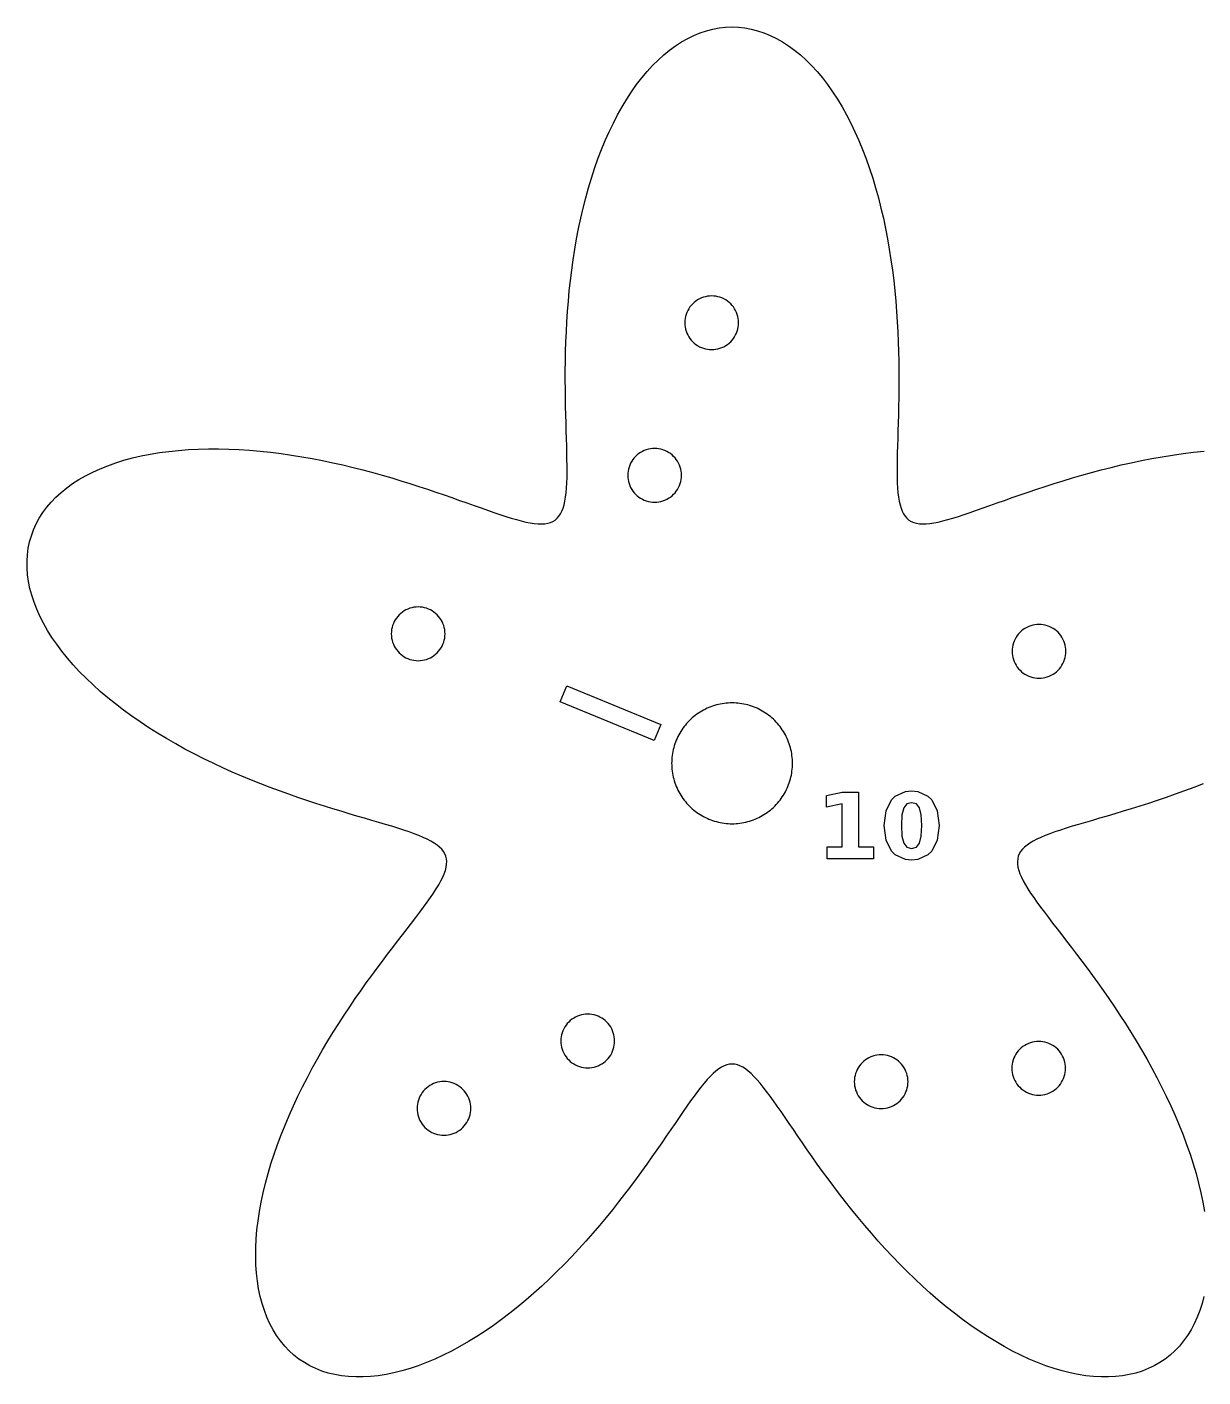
# Model space of a CAD drawing. Header units: millimetres. Extents: x 0 to 471, y 12 to 280.
# Drawn here: x 178.3 to 239.6, y 90.5 to 160.9 of the extents above; entities that cross this region are included whole.
import ezdxf

# ---------------------------------------------------------------- set-up
doc = ezdxf.new("R2010")
doc.units = ezdxf.units.MM
doc.layers.add('CUT', color=1, linetype='Continuous')
doc.layers.add('ENGRAVE', color=7, linetype='Continuous')

msp = doc.modelspace()

# ---------------------------------------------------------------- linework, layer by layer
at = {"layer": 'CUT'}
for points in [[(239.677, 94.661), (239.577, 94.282), (239.46, 93.918), (239.325, 93.568), (239.173, 93.235), (239.005, 92.918), (238.819, 92.618), (238.617, 92.336), (238.4, 92.072), (238.166, 91.827), (237.917, 91.6), (237.653, 91.394), (237.375, 91.207), (237.083, 91.04), (236.777, 90.893), (236.459, 90.768), (236.128, 90.663), (235.786, 90.579), (235.432, 90.517), (235.068, 90.476), (234.695, 90.456), (234.312, 90.457), (233.92, 90.479), (233.521, 90.522), (233.115, 90.586), (232.703, 90.671), (232.285, 90.776), (231.863, 90.901), (231.436, 91.045), (231.005, 91.209), (230.572, 91.392), (230.137, 91.593), (229.701, 91.811), (229.264, 92.047), (228.827, 92.299), (228.391, 92.568), (227.957, 92.851), (227.524, 93.149), (227.094, 93.46), (226.668, 93.785), (226.245, 94.121), (225.827, 94.469), (225.414, 94.827), (225.006, 95.195), (224.604, 95.571), (224.209, 95.955), (223.82, 96.345), (223.439, 96.741), (223.065, 97.142), (222.699, 97.546), (222.342, 97.953), (221.993, 98.361), (221.652, 98.77), (221.321, 99.178), (220.998, 99.585), (220.685, 99.99), (220.381, 100.391), (220.086, 100.788), (219.8, 101.179), (219.524, 101.563), (219.257, 101.94), (218.999, 102.309), (218.75, 102.669), (218.51, 103.018), (218.279, 103.356), (218.056, 103.683), (217.842, 103.996), (217.635, 104.297), (217.436, 104.582), (217.244, 104.853), (217.059, 105.109), (216.881, 105.348), (216.709, 105.57), (216.542, 105.775), (216.381, 105.962), (216.224, 106.13), (216.072, 106.28), (215.923, 106.41), (215.778, 106.521), (215.636, 106.612), (215.495, 106.683), (215.357, 106.734), (215.219, 106.765), (215.082, 106.775), (214.945, 106.765), (214.808, 106.734), (214.669, 106.683), (214.529, 106.612), (214.386, 106.521), (214.241, 106.41), (214.093, 106.28), (213.94, 106.13), (213.784, 105.962), (213.623, 105.775), (213.456, 105.57), (213.284, 105.348), (213.105, 105.109), (212.921, 104.853), (212.729, 104.582), (212.53, 104.297), (212.323, 103.996), (212.108, 103.683), (211.885, 103.356), (211.654, 103.018), (211.414, 102.669), (211.165, 102.309), (210.908, 101.94), (210.641, 101.563), (210.364, 101.179), (210.079, 100.788), (209.784, 100.391), (209.48, 99.99), (209.167, 99.585), (208.844, 99.178), (208.513, 98.77), (208.172, 98.361), (207.823, 97.953), (207.465, 97.546), (207.1, 97.142), (206.726, 96.741), (206.344, 96.345), (205.956, 95.955), (205.561, 95.571), (205.159, 95.195), (204.751, 94.827), (204.338, 94.469), (203.92, 94.121), (203.497, 93.785), (203.07, 93.46), (202.641, 93.149), (202.208, 92.851), (201.773, 92.568), (201.337, 92.299), (200.901, 92.047), (200.464, 91.811), (200.027, 91.593), (199.592, 91.392), (199.159, 91.209), (198.729, 91.045), (198.302, 90.901), (197.879, 90.776), (197.461, 90.671), (197.049, 90.586), (196.643, 90.522), (196.244, 90.479), (195.853, 90.457), (195.47, 90.456), (195.096, 90.476), (194.732, 90.517), (194.379, 90.579), (194.037, 90.663), (193.706, 90.768), (193.387, 90.893), (193.082, 91.04), (192.79, 91.207), (192.511, 91.394), (192.248, 91.6), (191.999, 91.827), (191.765, 92.072), (191.547, 92.336), (191.345, 92.618), (191.16, 92.918), (190.991, 93.235), (190.84, 93.568), (190.705, 93.918), (190.588, 94.282), (190.488, 94.661), (190.406, 95.054), (190.341, 95.46), (190.294, 95.878), (190.265, 96.308), (190.253, 96.749), (190.259, 97.199), (190.282, 97.659), (190.322, 98.127), (190.378, 98.603), (190.451, 99.086), (190.54, 99.574), (190.645, 100.067), (190.766, 100.565), (190.901, 101.066), (191.051, 101.569), (191.214, 102.074), (191.391, 102.58), (191.58, 103.086), (191.782, 103.592), (191.995, 104.095), (192.219, 104.597), (192.452, 105.095), (192.695, 105.59), (192.946, 106.08), (193.205, 106.565), (193.47, 107.044), (193.741, 107.517), (194.018, 107.983), (194.298, 108.441), (194.582, 108.891), (194.868, 109.333), (195.156, 109.765), (195.443, 110.188), (195.731, 110.601), (196.017, 111.004), (196.301, 111.397), (196.581, 111.778), (196.857, 112.149), (197.128, 112.508), (197.393, 112.855), (197.651, 113.192), (197.902, 113.516), (198.143, 113.829), (198.375, 114.13), (198.597, 114.419), (198.807, 114.697), (199.006, 114.963), (199.191, 115.218), (199.364, 115.461), (199.522, 115.694), (199.665, 115.916), (199.793, 116.127), (199.905, 116.328), (200, 116.519), (200.078, 116.7), (200.139, 116.873), (200.182, 117.036), (200.206, 117.192), (200.211, 117.339), (200.198, 117.48), (200.165, 117.613), (200.113, 117.74), (200.042, 117.861), (199.951, 117.978), (199.84, 118.089), (199.709, 118.196), (199.558, 118.3), (199.388, 118.401), (199.199, 118.5), (198.99, 118.596), (198.763, 118.692), (198.517, 118.787), (198.252, 118.882), (197.97, 118.978), (197.67, 119.075), (197.353, 119.174), (197.019, 119.275), (196.67, 119.379), (196.305, 119.486), (195.926, 119.597), (195.533, 119.712), (195.126, 119.833), (194.708, 119.958), (194.277, 120.089), (193.836, 120.227), (193.385, 120.371), (192.925, 120.521), (192.456, 120.679), (191.981, 120.844), (191.499, 121.017), (191.013, 121.198), (190.522, 121.387), (190.028, 121.585), (189.531, 121.791), (189.034, 122.005), (188.536, 122.228), (188.04, 122.46), (187.546, 122.7), (187.054, 122.949), (186.567, 123.206), (186.085, 123.472), (185.61, 123.747), (185.142, 124.029), (184.682, 124.319), (184.231, 124.617), (183.79, 124.922), (183.361, 125.235), (182.944, 125.554), (182.54, 125.88), (182.151, 126.212), (181.776, 126.549), (181.416, 126.892), (181.074, 127.239), (180.748, 127.591), (180.441, 127.946), (180.152, 128.305), (179.883, 128.666), (179.633, 129.03), (179.404, 129.395), (179.196, 129.761), (179.01, 130.127), (178.845, 130.493), (178.703, 130.858), (178.584, 131.222), (178.488, 131.584), (178.414, 131.943), (178.365, 132.298), (178.338, 132.65), (178.336, 132.997), (178.357, 133.338), (178.402, 133.674), (178.47, 134.004), (178.562, 134.326), (178.677, 134.641), (178.815, 134.948), (178.976, 135.246), (179.16, 135.534), (179.366, 135.813), (179.594, 136.082), (179.843, 136.341), (180.114, 136.588), (180.404, 136.824), (180.714, 137.048), (181.044, 137.26), (181.392, 137.46), (181.758, 137.646), (182.142, 137.82), (182.541, 137.981), (182.957, 138.128), (183.387, 138.262), (183.832, 138.383), (184.289, 138.49), (184.759, 138.583), (185.241, 138.662), (185.733, 138.728), (186.235, 138.781), (186.745, 138.82), (187.263, 138.846), (187.788, 138.86), (188.319, 138.86), (188.855, 138.848), (189.395, 138.825), (189.937, 138.789), (190.482, 138.742), (191.028, 138.684), (191.574, 138.616), (192.12, 138.538), (192.663, 138.451), (193.205, 138.355), (193.742, 138.25), (194.276, 138.138), (194.804, 138.02), (195.327, 137.894), (195.843, 137.764), (196.351, 137.628), (196.851, 137.488), (197.343, 137.345), (197.824, 137.2), (198.296, 137.052), (198.757, 136.903), (199.206, 136.755), (199.644, 136.606), (200.069, 136.46), (200.482, 136.315), (200.881, 136.173), (201.267, 136.036), (201.639, 135.903), (201.997, 135.775), (202.341, 135.654), (202.67, 135.539), (202.985, 135.433), (203.284, 135.335), (203.569, 135.246), (203.839, 135.168), (204.094, 135.1), (204.335, 135.044), (204.56, 134.999), (204.771, 134.968), (204.968, 134.95), (205.151, 134.945), (205.32, 134.955), (205.475, 134.98), (205.617, 135.02), (205.746, 135.077), (205.863, 135.149), (205.968, 135.238), (206.061, 135.343), (206.143, 135.466), (206.215, 135.606), (206.277, 135.763), (206.329, 135.938), (206.373, 136.131), (206.408, 136.342), (206.435, 136.57), (206.456, 136.816), (206.47, 137.08), (206.479, 137.361), (206.483, 137.659), (206.482, 137.974), (206.478, 138.306), (206.471, 138.655), (206.462, 139.019), (206.451, 139.399), (206.44, 139.794), (206.428, 140.203), (206.417, 140.627), (206.407, 141.064), (206.399, 141.514), (206.393, 141.976), (206.39, 142.45), (206.392, 142.934), (206.397, 143.428), (206.407, 143.931), (206.423, 144.443), (206.445, 144.962), (206.473, 145.487), (206.508, 146.018), (206.55, 146.553), (206.6, 147.093), (206.659, 147.635), (206.726, 148.178), (206.802, 148.723), (206.887, 149.267), (206.981, 149.81), (207.085, 150.35), (207.199, 150.887), (207.322, 151.42), (207.456, 151.947), (207.6, 152.468), (207.755, 152.981), (207.919, 153.486), (208.094, 153.981), (208.279, 154.466), (208.474, 154.939), (208.679, 155.4), (208.894, 155.848), (209.119, 156.281), (209.353, 156.699), (209.596, 157.101), (209.847, 157.487), (210.108, 157.855), (210.376, 158.204), (210.653, 158.535), (210.937, 158.846), (211.227, 159.136), (211.525, 159.406), (211.828, 159.654), (212.137, 159.879), (212.451, 160.083), (212.77, 160.263), (213.093, 160.421), (213.419, 160.554), (213.748, 160.664), (214.08, 160.749), (214.413, 160.811), (214.747, 160.847), (215.082, 160.86), (215.417, 160.847), (215.752, 160.811), (216.085, 160.749), (216.416, 160.664), (216.746, 160.554), (217.072, 160.421), (217.394, 160.263), (217.713, 160.083), (218.027, 159.879), (218.336, 159.654), (218.64, 159.406), (218.937, 159.136), (219.228, 158.846), (219.512, 158.535), (219.788, 158.204), (220.057, 157.855), (220.317, 157.487), (220.569, 157.101), (220.812, 156.699), (221.046, 156.281), (221.27, 155.848), (221.485, 155.4), (221.69, 154.939), (221.885, 154.466), (222.07, 153.981), (222.245, 153.486), (222.41, 152.981), (222.564, 152.468), (222.708, 151.947), (222.842, 151.42), (222.966, 150.887), (223.08, 150.35), (223.184, 149.81), (223.278, 149.267), (223.363, 148.723), (223.439, 148.178), (223.506, 147.635), (223.564, 147.093), (223.614, 146.553), (223.657, 146.018), (223.692, 145.487), (223.72, 144.962), (223.742, 144.443), (223.757, 143.931), (223.768, 143.428), (223.773, 142.934), (223.774, 142.45), (223.772, 141.976), (223.766, 141.514), (223.758, 141.064), (223.748, 140.627), (223.736, 140.203), (223.725, 139.794), (223.713, 139.399), (223.702, 139.019), (223.693, 138.655), (223.686, 138.306), (223.682, 137.974), (223.682, 137.659), (223.685, 137.361), (223.694, 137.08), (223.708, 136.816), (223.729, 136.57), (223.757, 136.342), (223.792, 136.131), (223.835, 135.938), (223.888, 135.763), (223.949, 135.606), (224.021, 135.466), (224.103, 135.343), (224.197, 135.238), (224.301, 135.149), (224.418, 135.077), (224.547, 135.02), (224.69, 134.98), (224.845, 134.955), (225.014, 134.945), (225.196, 134.95), (225.393, 134.968), (225.604, 134.999), (225.83, 135.044), (226.07, 135.1), (226.326, 135.168), (226.595, 135.246), (226.88, 135.335), (227.18, 135.433), (227.494, 135.539), (227.824, 135.654), (228.167, 135.775), (228.525, 135.903), (228.897, 136.036), (229.283, 136.173), (229.683, 136.315), (230.095, 136.46), (230.521, 136.606), (230.958, 136.755), (231.408, 136.903), (231.869, 137.052), (232.34, 137.2), (232.822, 137.345), (233.313, 137.488), (233.814, 137.628), (234.322, 137.764), (234.838, 137.894), (235.36, 138.02), (235.889, 138.138), (236.422, 138.25), (236.96, 138.355), (237.501, 138.451), (238.045, 138.538), (238.59, 138.616), (239.136, 138.684), (239.682, 138.742)], [(239.643, 121.387), (239.152, 121.198), (238.665, 121.017), (238.184, 120.844), (237.708, 120.679), (237.24, 120.521), (236.78, 120.371), (236.329, 120.227), (235.887, 120.089), (235.457, 119.958), (235.038, 119.833), (234.632, 119.712), (234.239, 119.597), (233.859, 119.486), (233.495, 119.379), (233.145, 119.275), (232.812, 119.174), (232.495, 119.075), (232.195, 118.978), (231.912, 118.882), (231.648, 118.787), (231.402, 118.692), (231.174, 118.596), (230.966, 118.5), (230.776, 118.401), (230.606, 118.3), (230.456, 118.196), (230.325, 118.089), (230.214, 117.978), (230.123, 117.861), (230.051, 117.74), (229.999, 117.613), (229.967, 117.48), (229.953, 117.339), (229.959, 117.192), (229.983, 117.036), (230.026, 116.873), (230.086, 116.7), (230.165, 116.519), (230.26, 116.328), (230.372, 116.127), (230.5, 115.916), (230.643, 115.694), (230.801, 115.461), (230.973, 115.218), (231.159, 114.963), (231.357, 114.697), (231.568, 114.419), (231.789, 114.13), (232.021, 113.829), (232.263, 113.516), (232.513, 113.192), (232.771, 112.855), (233.036, 112.508), (233.307, 112.149), (233.584, 111.778), (233.864, 111.397), (234.148, 111.004), (234.434, 110.601), (234.721, 110.188), (235.009, 109.765), (235.296, 109.333), (235.583, 108.891), (235.866, 108.441), (236.147, 107.983), (236.423, 107.517), (236.695, 107.044), (236.96, 106.565), (237.219, 106.08), (237.47, 105.59), (237.713, 105.095), (237.946, 104.597), (238.17, 104.095), (238.383, 103.592), (238.584, 103.086), (238.774, 102.58), (238.95, 102.074), (239.114, 101.569), (239.264, 101.066), (239.399, 100.565), (239.519, 100.067), (239.624, 99.574), (239.713, 99.086)]]:
    msp.add_lwpolyline(points, dxfattribs=at)
for points in [[(215.403, 145.216), (215.416, 145.325), (215.42, 145.435), (215.416, 145.545), (215.403, 145.654), (215.381, 145.762), (215.351, 145.868), (215.313, 145.971), (215.267, 146.07), (215.214, 146.166), (215.153, 146.258), (215.084, 146.344), (215.01, 146.425), (214.929, 146.499), (214.843, 146.568), (214.751, 146.629), (214.656, 146.682), (214.556, 146.728), (214.453, 146.766), (214.347, 146.796), (214.239, 146.818), (214.13, 146.831), (214.02, 146.835), (213.91, 146.831), (213.801, 146.818), (213.693, 146.796), (213.587, 146.766), (213.484, 146.728), (213.384, 146.682), (213.288, 146.629), (213.197, 146.568), (213.111, 146.499), (213.03, 146.425), (212.955, 146.344), (212.887, 146.258), (212.826, 146.166), (212.773, 146.07), (212.726, 145.971), (212.688, 145.868), (212.659, 145.762), (212.637, 145.654), (212.624, 145.545), (212.62, 145.435), (212.624, 145.325), (212.637, 145.216), (212.659, 145.108), (212.688, 145.002), (212.726, 144.899), (212.773, 144.799), (212.826, 144.703), (212.887, 144.612), (212.955, 144.526), (213.03, 144.445), (213.111, 144.37), (213.197, 144.302), (213.288, 144.241), (213.384, 144.188), (213.484, 144.141), (213.587, 144.103), (213.693, 144.074), (213.801, 144.052), (213.91, 144.039), (214.02, 144.035), (214.13, 144.039), (214.239, 144.052), (214.347, 144.074), (214.453, 144.103), (214.556, 144.141), (214.656, 144.188), (214.751, 144.241), (214.843, 144.302), (214.929, 144.37), (215.01, 144.445), (215.084, 144.526), (215.153, 144.612), (215.214, 144.703), (215.267, 144.799), (215.313, 144.899), (215.351, 145.002), (215.381, 145.108), (215.403, 145.216)], [(212.427, 137.261), (212.44, 137.37), (212.445, 137.48), (212.44, 137.589), (212.427, 137.699), (212.406, 137.806), (212.376, 137.912), (212.338, 138.015), (212.292, 138.115), (212.238, 138.211), (212.177, 138.302), (212.109, 138.389), (212.035, 138.469), (211.954, 138.544), (211.868, 138.612), (211.776, 138.673), (211.68, 138.727), (211.58, 138.773), (211.477, 138.811), (211.372, 138.841), (211.264, 138.862), (211.155, 138.875), (211.045, 138.88), (210.935, 138.875), (210.826, 138.862), (210.718, 138.841), (210.612, 138.811), (210.509, 138.773), (210.409, 138.727), (210.313, 138.673), (210.222, 138.612), (210.135, 138.544), (210.055, 138.469), (209.98, 138.389), (209.912, 138.302), (209.851, 138.211), (209.797, 138.115), (209.751, 138.015), (209.713, 137.912), (209.683, 137.806), (209.662, 137.699), (209.649, 137.589), (209.645, 137.48), (209.649, 137.37), (209.662, 137.261), (209.683, 137.153), (209.713, 137.047), (209.751, 136.944), (209.797, 136.844), (209.851, 136.748), (209.912, 136.657), (209.98, 136.57), (210.055, 136.49), (210.135, 136.415), (210.222, 136.347), (210.313, 136.286), (210.409, 136.232), (210.509, 136.186), (210.612, 136.148), (210.718, 136.118), (210.826, 136.097), (210.935, 136.084), (211.045, 136.08), (211.155, 136.084), (211.264, 136.097), (211.372, 136.118), (211.477, 136.148), (211.58, 136.186), (211.68, 136.232), (211.776, 136.286), (211.868, 136.347), (211.954, 136.415), (212.035, 136.49), (212.109, 136.57), (212.177, 136.657), (212.238, 136.748), (212.292, 136.844), (212.338, 136.944), (212.376, 137.047), (212.406, 137.153), (212.427, 137.261)], [(200.104, 128.994), (200.117, 129.103), (200.121, 129.213), (200.117, 129.323), (200.104, 129.432), (200.083, 129.54), (200.053, 129.646), (200.015, 129.749), (199.969, 129.849), (199.915, 129.945), (199.854, 130.036), (199.786, 130.123), (199.711, 130.203), (199.631, 130.278), (199.544, 130.346), (199.453, 130.407), (199.357, 130.461), (199.257, 130.507), (199.154, 130.545), (199.048, 130.575), (198.94, 130.596), (198.831, 130.609), (198.721, 130.613), (198.612, 130.609), (198.502, 130.596), (198.395, 130.575), (198.289, 130.545), (198.186, 130.507), (198.086, 130.461), (197.99, 130.407), (197.898, 130.346), (197.812, 130.278), (197.731, 130.203), (197.657, 130.123), (197.589, 130.036), (197.528, 129.945), (197.474, 129.849), (197.428, 129.749), (197.39, 129.646), (197.36, 129.54), (197.339, 129.432), (197.326, 129.323), (197.321, 129.213), (197.326, 129.103), (197.339, 128.994), (197.36, 128.886), (197.39, 128.781), (197.428, 128.678), (197.474, 128.578), (197.528, 128.482), (197.589, 128.39), (197.657, 128.304), (197.731, 128.223), (197.812, 128.149), (197.898, 128.081), (197.99, 128.02), (198.086, 127.966), (198.186, 127.92), (198.289, 127.882), (198.395, 127.852), (198.502, 127.831), (198.612, 127.818), (198.721, 127.813), (198.831, 127.818), (198.94, 127.831), (199.048, 127.852), (199.154, 127.882), (199.257, 127.92), (199.357, 127.966), (199.453, 128.02), (199.544, 128.081), (199.631, 128.149), (199.711, 128.223), (199.786, 128.304), (199.854, 128.39), (199.915, 128.482), (199.969, 128.578), (200.015, 128.678), (200.053, 128.781), (200.083, 128.886), (200.104, 128.994)], [(232.463, 128.083), (232.475, 128.192), (232.48, 128.302), (232.475, 128.412), (232.463, 128.521), (232.441, 128.629), (232.411, 128.735), (232.373, 128.838), (232.327, 128.938), (232.273, 129.033), (232.212, 129.125), (232.144, 129.211), (232.07, 129.292), (231.989, 129.367), (231.903, 129.435), (231.811, 129.496), (231.715, 129.549), (231.616, 129.595), (231.512, 129.633), (231.407, 129.663), (231.299, 129.685), (231.19, 129.698), (231.08, 129.702), (230.97, 129.698), (230.861, 129.685), (230.753, 129.663), (230.647, 129.633), (230.544, 129.595), (230.444, 129.549), (230.348, 129.496), (230.257, 129.435), (230.171, 129.367), (230.09, 129.292), (230.015, 129.211), (229.947, 129.125), (229.886, 129.033), (229.832, 128.938), (229.786, 128.838), (229.748, 128.735), (229.718, 128.629), (229.697, 128.521), (229.684, 128.412), (229.68, 128.302), (229.684, 128.192), (229.697, 128.083), (229.718, 127.975), (229.748, 127.869), (229.786, 127.766), (229.832, 127.666), (229.886, 127.571), (229.947, 127.479), (230.015, 127.393), (230.09, 127.312), (230.171, 127.237), (230.257, 127.169), (230.348, 127.108), (230.444, 127.055), (230.544, 127.009), (230.647, 126.971), (230.753, 126.941), (230.861, 126.919), (230.97, 126.906), (231.08, 126.902), (231.19, 126.906), (231.299, 126.919), (231.407, 126.941), (231.512, 126.971), (231.616, 127.009), (231.715, 127.055), (231.811, 127.108), (231.903, 127.169), (231.989, 127.237), (232.07, 127.312), (232.144, 127.393), (232.212, 127.479), (232.273, 127.571), (232.327, 127.666), (232.373, 127.766), (232.411, 127.869), (232.441, 127.975), (232.463, 128.083)], [(218.226, 122.666), (218.217, 122.769), (218.205, 122.871), (218.19, 122.973), (218.172, 123.074), (218.15, 123.175), (218.125, 123.275), (218.097, 123.374), (218.065, 123.472), (218.03, 123.569), (217.993, 123.665), (217.952, 123.76), (217.907, 123.853), (217.86, 123.945), (217.81, 124.035), (217.757, 124.123), (217.701, 124.21), (217.643, 124.295), (217.581, 124.377), (217.517, 124.458), (217.451, 124.537), (217.381, 124.613), (217.31, 124.687), (217.236, 124.759), (217.159, 124.828), (217.081, 124.895), (217, 124.959), (216.917, 125.02), (216.832, 125.079), (216.746, 125.135), (216.657, 125.188), (216.567, 125.238), (216.476, 125.285), (216.382, 125.329), (216.288, 125.37), (216.192, 125.408), (216.095, 125.443), (215.997, 125.474), (215.898, 125.502), (215.798, 125.527), (215.697, 125.549), (215.595, 125.568), (215.493, 125.583), (215.391, 125.595), (215.288, 125.603), (215.185, 125.608), (215.082, 125.61), (214.979, 125.608), (214.876, 125.603), (214.774, 125.595), (214.671, 125.583), (214.569, 125.568), (214.468, 125.549), (214.367, 125.527), (214.267, 125.502), (214.168, 125.474), (214.07, 125.443), (213.973, 125.408), (213.877, 125.37), (213.782, 125.329), (213.689, 125.285), (213.597, 125.238), (213.507, 125.188), (213.419, 125.135), (213.332, 125.079), (213.248, 125.02), (213.165, 124.959), (213.084, 124.895), (213.005, 124.828), (212.929, 124.759), (212.855, 124.687), (212.783, 124.613), (212.714, 124.537), (212.647, 124.458), (212.583, 124.377), (212.522, 124.295), (212.463, 124.21), (212.407, 124.123), (212.354, 124.035), (212.304, 123.945), (212.257, 123.853), (212.213, 123.76), (212.172, 123.665), (212.134, 123.569), (212.099, 123.472), (212.068, 123.374), (212.04, 123.275), (212.015, 123.175), (211.993, 123.074), (211.974, 122.973), (211.959, 122.871), (211.947, 122.769), (211.939, 122.666), (211.934, 122.563), (211.932, 122.46), (211.934, 122.357), (211.939, 122.254), (211.947, 122.151), (211.959, 122.049), (211.974, 121.947), (211.993, 121.845), (212.015, 121.744), (212.04, 121.644), (212.068, 121.545), (212.099, 121.447), (212.134, 121.35), (212.172, 121.254), (212.213, 121.16), (212.257, 121.067), (212.304, 120.975), (212.354, 120.885), (212.407, 120.796), (212.463, 120.71), (212.522, 120.625), (212.583, 120.542), (212.647, 120.461), (212.714, 120.383), (212.783, 120.306), (212.855, 120.232), (212.929, 120.161), (213.005, 120.091), (213.084, 120.025), (213.165, 119.961), (213.248, 119.899), (213.332, 119.841), (213.419, 119.785), (213.507, 119.732), (213.597, 119.682), (213.689, 119.635), (213.782, 119.591), (213.877, 119.55), (213.973, 119.512), (214.07, 119.477), (214.168, 119.445), (214.267, 119.417), (214.367, 119.392), (214.468, 119.37), (214.569, 119.352), (214.671, 119.337), (214.774, 119.325), (214.876, 119.316), (214.979, 119.311), (215.082, 119.31), (215.185, 119.311), (215.288, 119.316), (215.391, 119.325), (215.493, 119.337), (215.595, 119.352), (215.697, 119.37), (215.798, 119.392), (215.898, 119.417), (215.997, 119.445), (216.095, 119.477), (216.192, 119.512), (216.288, 119.55), (216.382, 119.591), (216.476, 119.635), (216.567, 119.682), (216.657, 119.732), (216.746, 119.785), (216.832, 119.841), (216.917, 119.899), (217, 119.961), (217.081, 120.025), (217.159, 120.091), (217.236, 120.161), (217.31, 120.232), (217.381, 120.306), (217.451, 120.383), (217.517, 120.461), (217.581, 120.542), (217.643, 120.625), (217.701, 120.71), (217.757, 120.796), (217.81, 120.885), (217.86, 120.975), (217.907, 121.067), (217.952, 121.16), (217.993, 121.254), (218.03, 121.35), (218.065, 121.447), (218.097, 121.545), (218.125, 121.644), (218.15, 121.744), (218.172, 121.845), (218.19, 121.947), (218.205, 122.049), (218.217, 122.151), (218.226, 122.254), (218.231, 122.357), (218.232, 122.46), (218.231, 122.563), (218.226, 122.666)], [(208.944, 107.759), (208.957, 107.868), (208.961, 107.978), (208.957, 108.088), (208.944, 108.197), (208.922, 108.305), (208.893, 108.411), (208.854, 108.514), (208.808, 108.614), (208.755, 108.709), (208.694, 108.801), (208.626, 108.887), (208.551, 108.968), (208.47, 109.043), (208.384, 109.111), (208.293, 109.172), (208.197, 109.225), (208.097, 109.271), (207.994, 109.309), (207.888, 109.339), (207.78, 109.361), (207.671, 109.374), (207.561, 109.378), (207.451, 109.374), (207.342, 109.361), (207.234, 109.339), (207.128, 109.309), (207.025, 109.271), (206.925, 109.225), (206.83, 109.172), (206.738, 109.111), (206.652, 109.043), (206.571, 108.968), (206.496, 108.887), (206.428, 108.801), (206.367, 108.709), (206.314, 108.614), (206.268, 108.514), (206.23, 108.411), (206.2, 108.305), (206.178, 108.197), (206.165, 108.088), (206.161, 107.978), (206.165, 107.868), (206.178, 107.759), (206.2, 107.651), (206.23, 107.545), (206.268, 107.442), (206.314, 107.342), (206.367, 107.246), (206.428, 107.155), (206.496, 107.069), (206.571, 106.988), (206.652, 106.913), (206.738, 106.845), (206.83, 106.784), (206.925, 106.731), (207.025, 106.685), (207.128, 106.647), (207.234, 106.617), (207.342, 106.595), (207.451, 106.582), (207.561, 106.578), (207.671, 106.582), (207.78, 106.595), (207.888, 106.617), (207.994, 106.647), (208.097, 106.685), (208.197, 106.731), (208.293, 106.784), (208.384, 106.845), (208.47, 106.913), (208.551, 106.988), (208.626, 107.069), (208.694, 107.155), (208.755, 107.246), (208.808, 107.342), (208.854, 107.442), (208.893, 107.545), (208.922, 107.651), (208.944, 107.759)], [(232.447, 106.337), (232.459, 106.446), (232.464, 106.556), (232.459, 106.666), (232.447, 106.775), (232.425, 106.883), (232.395, 106.989), (232.357, 107.092), (232.311, 107.192), (232.257, 107.288), (232.196, 107.379), (232.128, 107.465), (232.054, 107.546), (231.973, 107.621), (231.887, 107.689), (231.795, 107.75), (231.699, 107.803), (231.6, 107.849), (231.496, 107.888), (231.391, 107.917), (231.283, 107.939), (231.174, 107.952), (231.064, 107.956), (230.954, 107.952), (230.845, 107.939), (230.737, 107.917), (230.631, 107.888), (230.528, 107.849), (230.428, 107.803), (230.332, 107.75), (230.241, 107.689), (230.155, 107.621), (230.074, 107.546), (229.999, 107.465), (229.931, 107.379), (229.87, 107.288), (229.816, 107.192), (229.77, 107.092), (229.732, 106.989), (229.702, 106.883), (229.681, 106.775), (229.668, 106.666), (229.664, 106.556), (229.668, 106.446), (229.681, 106.337), (229.702, 106.229), (229.732, 106.123), (229.77, 106.02), (229.816, 105.92), (229.87, 105.825), (229.931, 105.733), (229.999, 105.647), (230.074, 105.566), (230.155, 105.491), (230.241, 105.423), (230.332, 105.362), (230.428, 105.309), (230.528, 105.263), (230.631, 105.225), (230.737, 105.195), (230.845, 105.173), (230.954, 105.16), (231.064, 105.156), (231.174, 105.16), (231.283, 105.173), (231.391, 105.195), (231.496, 105.225), (231.6, 105.263), (231.699, 105.309), (231.795, 105.362), (231.887, 105.423), (231.973, 105.491), (232.054, 105.566), (232.128, 105.647), (232.196, 105.733), (232.257, 105.825), (232.311, 105.92), (232.357, 106.02), (232.395, 106.123), (232.425, 106.229), (232.447, 106.337)], [(224.235, 105.636), (224.248, 105.745), (224.253, 105.855), (224.248, 105.965), (224.235, 106.074), (224.214, 106.182), (224.184, 106.288), (224.146, 106.391), (224.1, 106.491), (224.046, 106.587), (223.985, 106.678), (223.917, 106.764), (223.843, 106.845), (223.762, 106.92), (223.676, 106.988), (223.584, 107.049), (223.488, 107.102), (223.388, 107.148), (223.285, 107.187), (223.179, 107.216), (223.072, 107.238), (222.962, 107.251), (222.853, 107.255), (222.743, 107.251), (222.634, 107.238), (222.526, 107.216), (222.42, 107.187), (222.317, 107.148), (222.217, 107.102), (222.121, 107.049), (222.03, 106.988), (221.943, 106.92), (221.863, 106.845), (221.788, 106.764), (221.72, 106.678), (221.659, 106.587), (221.605, 106.491), (221.559, 106.391), (221.521, 106.288), (221.491, 106.182), (221.47, 106.074), (221.457, 105.965), (221.453, 105.855), (221.457, 105.745), (221.47, 105.636), (221.491, 105.528), (221.521, 105.422), (221.559, 105.319), (221.605, 105.219), (221.659, 105.124), (221.72, 105.032), (221.788, 104.946), (221.863, 104.865), (221.943, 104.79), (222.03, 104.722), (222.121, 104.661), (222.217, 104.608), (222.317, 104.562), (222.42, 104.524), (222.526, 104.494), (222.634, 104.472), (222.743, 104.459), (222.853, 104.455), (222.962, 104.459), (223.072, 104.472), (223.179, 104.494), (223.285, 104.524), (223.388, 104.562), (223.488, 104.608), (223.584, 104.661), (223.676, 104.722), (223.762, 104.79), (223.843, 104.865), (223.917, 104.946), (223.985, 105.032), (224.046, 105.124), (224.1, 105.219), (224.146, 105.319), (224.184, 105.422), (224.214, 105.528), (224.235, 105.636)], [(201.446, 104.243), (201.459, 104.352), (201.463, 104.462), (201.459, 104.572), (201.446, 104.681), (201.425, 104.789), (201.395, 104.895), (201.357, 104.998), (201.311, 105.097), (201.257, 105.193), (201.196, 105.285), (201.128, 105.371), (201.053, 105.452), (200.972, 105.526), (200.886, 105.595), (200.795, 105.656), (200.699, 105.709), (200.599, 105.755), (200.496, 105.793), (200.39, 105.823), (200.282, 105.845), (200.173, 105.858), (200.063, 105.862), (199.953, 105.858), (199.844, 105.845), (199.736, 105.823), (199.631, 105.793), (199.527, 105.755), (199.428, 105.709), (199.332, 105.656), (199.24, 105.595), (199.154, 105.526), (199.073, 105.452), (198.999, 105.371), (198.931, 105.285), (198.87, 105.193), (198.816, 105.097), (198.77, 104.998), (198.732, 104.895), (198.702, 104.789), (198.68, 104.681), (198.668, 104.572), (198.663, 104.462), (198.668, 104.352), (198.68, 104.243), (198.702, 104.135), (198.732, 104.029), (198.77, 103.926), (198.816, 103.826), (198.87, 103.73), (198.931, 103.639), (198.999, 103.553), (199.073, 103.472), (199.154, 103.397), (199.24, 103.329), (199.332, 103.268), (199.428, 103.214), (199.527, 103.168), (199.631, 103.13), (199.736, 103.101), (199.844, 103.079), (199.953, 103.066), (200.063, 103.062), (200.173, 103.066), (200.282, 103.079), (200.39, 103.101), (200.496, 103.13), (200.599, 103.168), (200.699, 103.214), (200.795, 103.268), (200.886, 103.329), (200.972, 103.397), (201.053, 103.472), (201.128, 103.553), (201.196, 103.639), (201.257, 103.73), (201.311, 103.826), (201.357, 103.926), (201.395, 104.029), (201.425, 104.135), (201.446, 104.243)]]:
    msp.add_lwpolyline(points, close=True, dxfattribs=at)
at = {"layer": 'ENGRAVE'}
for points in [[(211.372, 124.478), (211.028, 123.646), (206.129, 125.669), (206.473, 126.5), (211.372, 124.478)], [(220.01, 120.178), (220.01, 120.787), (220.816, 120.954), (221.667, 120.954), (221.667, 118.102), (222.457, 118.102), (222.457, 117.484), (220.031, 117.484), (220.031, 118.102), (220.821, 118.102), (220.821, 120.345), (220.01, 120.178)], [(225.291, 117.68), (224.764, 117.446), (224.441, 117.417), (224.118, 117.446), (223.589, 117.68), (223.384, 117.885), (223.105, 118.452), (223.012, 119.215), (223.105, 119.981), (223.384, 120.548), (223.589, 120.753), (224.118, 120.987), (224.441, 121.017), (224.764, 120.987), (225.291, 120.753), (225.497, 120.548), (225.776, 119.981), (225.868, 119.215), (225.776, 118.452), (225.497, 117.885), (225.291, 117.68)], [(224.852, 120.139), (224.688, 120.339), (224.441, 120.405), (224.195, 120.339), (224.03, 120.139), (223.938, 119.777), (223.907, 119.223), (223.938, 118.662), (224.03, 118.295), (224.195, 118.093), (224.441, 118.026), (224.687, 118.093), (224.85, 118.295), (224.943, 118.662), (224.974, 119.223), (224.943, 119.777), (224.852, 120.139)]]:
    msp.add_lwpolyline(points, close=True, dxfattribs=at)

doc.saveas('drawing.dxf')
